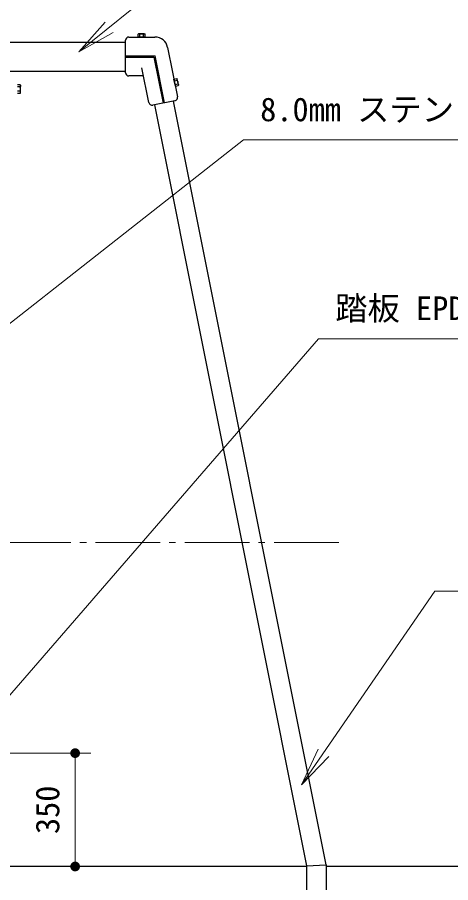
# Model space of a CAD drawing. Units: millimetres at full size, sheet at 1:40; details may follow other scales. Extents: x 600 to 16200, y 600 to 11280.
# Drawn here: x 4745 to 6084, y 3074 to 5745 of the extents above; entities that cross this region are included whole.
import ezdxf
from ezdxf.enums import TextEntityAlignment as Align

# ---------------------------------------------------------------- set-up
doc = ezdxf.new("R2010")
doc.units = ezdxf.units.MM
doc.header["$LTSCALE"] = 40
doc.linetypes.add('USER1', pattern=[0.3, 0.2, -0.025, 0.05, -0.025])
doc.linetypes.add('USER3', pattern=[6.9, 5, -0.7, 0.5, -0.7])
for name, color, linetype, lineweight in [('D-BMK\u3000構造物基準線(中心線等)', 2, 'USER1', 13), ('D-STR-DIM\u3000寸法線、寸法値', 7, 'Continuous', 13), ('D-STR-HTXT\u3000旗上げ', 7, 'Continuous', 13), ('D-STR\u3000構造物外形線', 1, 'Continuous', 25)]:
    doc.layers.add(name, color=color, linetype=linetype, lineweight=lineweight)
doc.styles.add('ＭＳ ゴシック', font='')
doc.styles.get('ＭＳ ゴシック').set_extended_font_data('MS Gothic')

# ---------------------------------------------------------------- blocks, each defined once
blk = doc.blocks.new('filled_dot')
at = {"color": 0, "linetype": 'Continuous', "lineweight": -2, "const_width": 1.25}
blk.add_lwpolyline([(-0.625, 0, 1), (0.625, 0, 1)], format="xyb", close=True, dxfattribs=at)
blk = doc.blocks.new('open_arrow')
at = {"color": 0, "linetype": 'Continuous', "lineweight": -2}
blk.add_lwpolyline([(7.5, 1.25), (0, 0), (7.5, -1.25)], dxfattribs=at)

msp = doc.modelspace()

# ---------------------------------------------------------------- linework, layer by layer
at = {"layer": 'D-BMK\u3000構造物基準線(中心線等)', "linetype": 'USER3'}
msp.add_line((5738.09, 4123.8), (1900.54, 4123.8), dxfattribs=at)
at = {"layer": 'D-STR-DIM\u3000寸法線、寸法値'}
for p, q in [((4704.42, 3473.8), (4971.4, 3473.8)), ((4923.4, 3473.8), (4923.4, 3123.8)), ((4759.4, 3123.8), (4971.4, 3123.8))]:
    msp.add_line(p, q, dxfattribs=at)
at = {"layer": 'D-STR-HTXT\u3000旗上げ'}
for points in [[(4934.76, 5639.12), (5431.35, 6038.51), (5447.35, 6038.51), (6535.05, 6038.51), (5991.2, 6038.51)], [(4624.35, 4725.37), (5443.9, 5366.92), (5459.9, 5366.92), (7005.1, 5366.92), (6232.5, 5366.92)], [(4587.04, 3498.44), (5675.7, 4752.9), (5691.7, 4752.9), (6522.4, 4752.9), (6107.05, 4752.9)], [(5622.82, 3376.08), (6035.2, 3973.59), (6051.2, 3973.59), (7143.5, 3973.59), (6597.35, 3973.59)]]:
    msp.add_lwpolyline(points, dxfattribs=at)
at = {"layer": 'D-STR\u3000構造物外形線'}
for p, q in [((5119.27, 5693.98), (5117.99, 5693.23)), ((5117.99, 5684.3), (5117.99, 5693.23)), ((5120.69, 5694.28), (5119.27, 5693.98)), ((5137.12, 5694.28), (5120.69, 5694.28)), ((5122.19, 5693.98), (5120.69, 5694.28)), ((5123.47, 5693.23), (5122.19, 5693.98)), ((5123.47, 5693.23), (5124.37, 5693.6)), ((5123.47, 5684.3), (5123.47, 5693.23)), ((5124.37, 5693.6), (5125.87, 5693.98)), ((5125.87, 5693.98), (5127.37, 5694.2)), ((5127.37, 5694.2), (5128.94, 5694.28)), ((5128.94, 5694.28), (5130.44, 5694.2)), ((5130.44, 5694.2), (5131.94, 5693.98)), ((5131.94, 5693.98), (5133.44, 5693.6)), ((5133.44, 5693.6), (5134.42, 5693.23)), ((5134.42, 5693.23), (5135.69, 5693.98)), ((5134.42, 5684.3), (5134.42, 5693.23)), ((5135.69, 5693.98), (5137.12, 5694.28)), ((5137.12, 5694.28), (5138.62, 5693.98)), ((5138.62, 5693.98), (5139.89, 5693.23)), ((5139.89, 5684.3), (5139.89, 5693.23)), ((4694.19, 5668.55), (5078.94, 5668.55)), ((5078.94, 5574.3), (5078.94, 5674.3)), ((5088.94, 5684.3), (5170.04, 5684.3)), ((5139.89, 5684.3), (5117.99, 5684.3)), ((5209.26, 5652.15), (5239.78, 5499.66)), ((5078.94, 5626.8), (5170.99, 5626.8)), ((5078.94, 5621.8), (5166.89, 5621.8)), ((5166.89, 5621.8), (5195.16, 5480.53)), ((5200.06, 5481.51), (5170.99, 5626.8)), ((5151.53, 5482), (5130.01, 5589.5)), ((4694.19, 5578.55), (5078.94, 5578.55)), ((5135.06, 5564.3), (5088.94, 5564.3)), ((4753.94, 5537.3), (4744.94, 5537.3)), ((4753.94, 5530.55), (4744.94, 5530.55)), ((4753.94, 5537.3), (4754.69, 5535.8)), ((4754.69, 5532.05), (4753.94, 5530.55)), ((4753.94, 5528.3), (4753.94, 5530.55)), ((4754.69, 5535.8), (4754.69, 5534.3)), ((4754.69, 5534.3), (4754.69, 5532.05)), ((4754.69, 5513.3), (4754.69, 5534.3)), ((5228.82, 5554.41), (5237.57, 5556.16)), ((5233.12, 5532.94), (5228.82, 5554.41)), ((5229.89, 5549.04), (5238.65, 5550.79)), ((5232.04, 5538.31), (5240.79, 5540.06)), ((5233.12, 5532.94), (5241.87, 5534.69)), ((5238.56, 5555.06), (5237.57, 5556.16)), ((5239.13, 5553.72), (5238.56, 5555.06)), ((5238.65, 5550.79), (5239.13, 5552.19)), ((5238.65, 5550.79), (5239.19, 5549.98)), ((5242.35, 5537.62), (5239.13, 5553.72)), ((5239.13, 5552.19), (5239.13, 5553.72)), ((5239.19, 5549.98), (5239.85, 5548.59)), ((5239.85, 5548.59), (5240.37, 5547.16)), ((5240.37, 5547.16), (5240.75, 5545.63)), ((5240.75, 5545.63), (5240.97, 5544.15)), ((5240.97, 5541.09), (5240.79, 5540.06)), ((5240.79, 5540.06), (5241.78, 5538.95)), ((5240.97, 5544.15), (5241.04, 5542.63)), ((5241.04, 5542.63), (5240.97, 5541.09)), ((5241.78, 5538.95), (5242.35, 5537.62)), ((5242.35, 5536.09), (5241.87, 5534.69)), ((5242.35, 5537.62), (5242.35, 5536.09)), ((4753.94, 5517.05), (4744.94, 5517.05)), ((4753.94, 5510.3), (4744.94, 5510.3)), ((4754.69, 5526.05), (4753.94, 5528.3)), ((4753.94, 5519.3), (4754.69, 5521.55)), ((4753.94, 5517.05), (4753.94, 5519.3)), ((4754.69, 5515.55), (4753.94, 5517.05)), ((4753.94, 5510.3), (4754.69, 5511.8)), ((4754.69, 5523.8), (4754.69, 5526.05)), ((4754.69, 5521.55), (4754.69, 5523.8)), ((4754.69, 5513.3), (4754.69, 5515.55)), ((4754.69, 5511.8), (4754.69, 5513.3)), ((5231.93, 5487.89), (5163.29, 5474.16)), ((5698.9, 3128.85), (5227.03, 5486.91)), ((5168.2, 5475.14), (5638.4, 3125.41)), ((5638.4, 3125.41), (5698.9, 3128.85)), ((5698.9, 3128.85), (5698.9, 2623.8)), ((5638.4, 3123.8), (1999.91, 3123.8)), ((5638.4, 3125.41), (5638.4, 2623.8)), ((6778.15, 3123.8), (5698.9, 3123.8))]:
    msp.add_line(p, q, dxfattribs=at)
for centre, radius, start, end in [((5088.94, 5674.3), 10, 90, 180), ((5170.04, 5644.3), 40, 11.31599, 90), ((5088.94, 5574.3), 10, 180, 270), ((5161.33, 5483.96), 10, 191.31595, 281.31587), ((5229.97, 5497.7), 10, 281.31587, 11.31598)]:
    msp.add_arc(centre, radius, start, end, dxfattribs=at)

# ---------------------------------------------------------------- block references
at = {"layer": 'D-STR-DIM\u3000寸法線、寸法値', "xscale": 12, "yscale": 12}
for p, rotation in [((4923.4, 3473.8), 270), ((4923.4, 3123.8), 90)]:
    msp.add_blockref('filled_dot', p, dxfattribs=dict(at, rotation=rotation))
at = {"layer": 'D-STR-HTXT\u3000旗上げ', "xscale": 16, "yscale": 16}
for p, rotation in [((4934.76, 5639.12), 38.8), ((5622.82, 3376.08), 55.4)]:
    msp.add_blockref('open_arrow', p, dxfattribs=dict(at, rotation=rotation))

# ---------------------------------------------------------------- texts
at = {"layer": 'D-STR-DIM\u3000寸法線、寸法値', "style": 'ＭＳ ゴシック'}
msp.add_text('350', height=73.31, rotation=90, dxfattribs=at).set_placement((4837.89, 3298.8), align=Align.MIDDLE_CENTER)
at = {"layer": 'D-STR-HTXT\u3000旗上げ', "style": 'ＭＳ ゴシック'}
for s, p in [('8.0mm ステンレスチェーン', (5495.41, 5402.43)), ('踏板 EPDMゴム', (5727.21, 4788.41))]:
    msp.add_text(s, height=73.31, dxfattribs=at).set_placement(p, align=Align.BOTTOM_LEFT)

doc.saveas('drawing.dxf')
